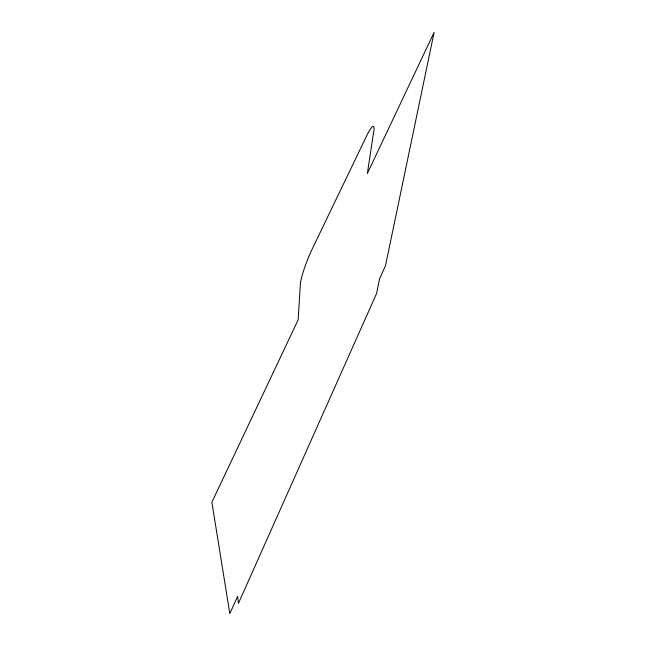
<?xml version="1.0" encoding="UTF-8"?>
<svg xmlns="http://www.w3.org/2000/svg" width="646" height="646" viewBox="0 0 646 646"><rect width="100%" height="100%" fill="white"/><g stroke="black" fill="none" stroke-linecap="round" stroke-linejoin="round"><path stroke-width="0.97" d="M300.398 283.554L298.153 319.827L211.88 502.265L229.823 613.7L237.583 596.347L238.414 603.421L376.57 293.55L379.501 279.064L385.5 265.651L434.12 32.3L367.356 173.491L373.986 129.927A26.769 3.747 -69.5 0 0 366.234 136.718L312.123 249.211A27.705 4.167 -68.7 0 0 300.398 283.554"/></g></svg>
